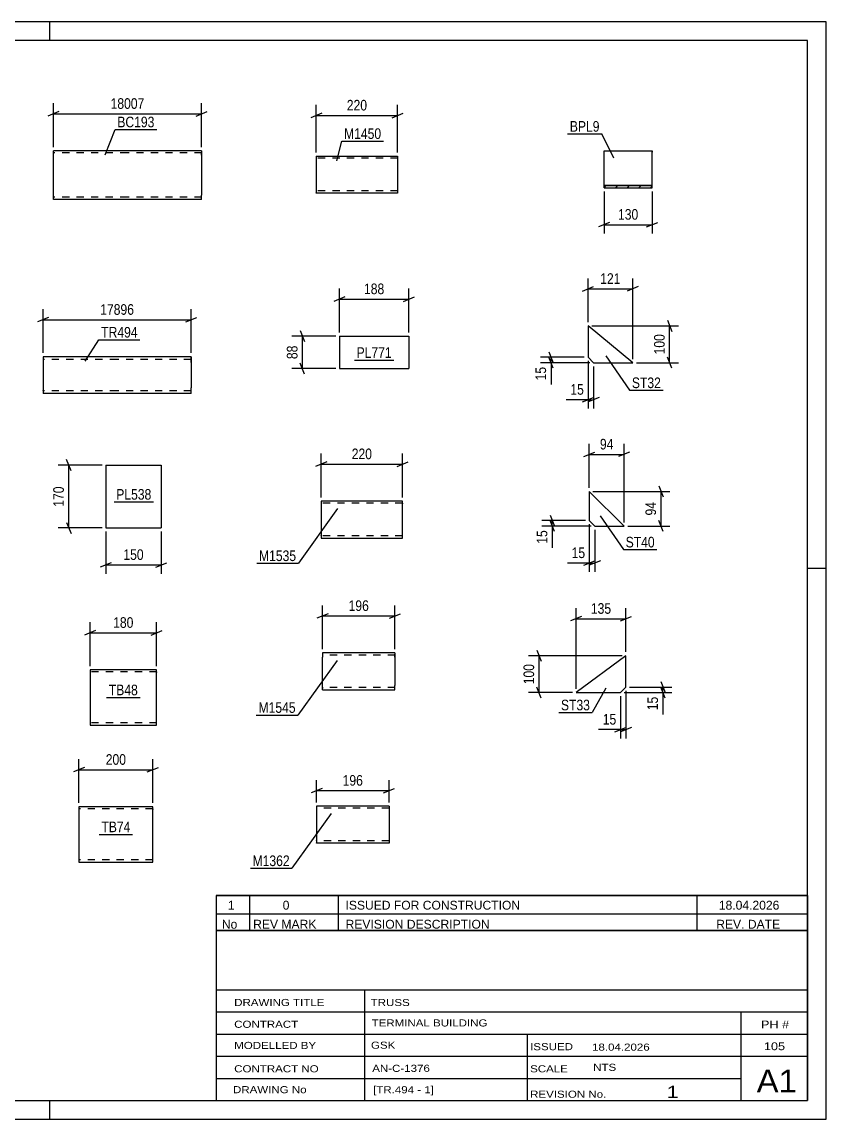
# Model space of a CAD drawing. Header units: millimetres. Extents: x 0 to 420, y 0 to 297.
# Drawn here: x 202.5 to 420, y 0 to 297 of the extents above; entities that cross this region are included whole.
import ezdxf

# ---------------------------------------------------------------- set-up
doc = ezdxf.new("R2010")
doc.units = ezdxf.units.MM
doc.linetypes.add('DXK_LINE_DOT2', pattern=[3.9198, 1.9599, -1.9599])
doc.styles.add('Arial Narrow', font='ARIALN.TTF', dxfattribs={"height": 0.2})

# ---------------------------------------------------------------- blocks, each defined once
blk = doc.blocks.new('Unknown-717036244-1135')
at = {"color": 5, "linetype": 'Continuous'}
for p, q in [((420, 297), (0, 297)), ((210, 292), (210, 297)), ((420, 0), (420, 297)), ((415, 292), (5, 292)), ((415, 5), (415, 292)), ((420, 149), (415, 149)), ((5, 5), (415, 5)), ((210, 0), (210, 5)), ((0, 0), (420, 0))]:
    blk.add_line(p, q, dxfattribs=at)
blk = doc.blocks.new('Unknown-717036244-13972')
at = {"color": 7, "linetype": 'Continuous'}
for p, q in [((255, 51.05), (255, 5)), ((255, 51.05), (415, 51.05)), ((415, 51), (415, 5)), ((255, 35), (415, 35)), ((295.14, 35), (295.14, 5)), ((255, 29), (415, 29)), ((397, 5.05), (397, 29.05)), ((255, 23), (415, 23)), ((339.14, 23), (339.14, 5)), ((255, 17), (415, 17)), ((255, 11), (397, 11)), ((255, 5), (415, 5))]:
    blk.add_line(p, q, dxfattribs=at)
at = {"color": 7, "style": 'Arial Narrow'}
for s, height, width, p in [('DRAWING TITLE', 1.9089, 1.425378, (259.88, 30.61)), ('TRUSS  ', 1.909, 1.425378, (296.81, 30.59)), ('TERMINAL BUILDING', 1.9089, 1.425378, (297.06, 25.07)), ('CONTRACT', 1.909, 1.425378, (259.88, 24.71)), ('MODELLED BY', 1.9089, 1.425378, (259.88, 18.98)), ('GSK', 1.909, 1.425378, (296.88, 19.04)), ('ISSUED', 1.909, 1.425378, (339.94, 18.64)), ('18.04.2026', 1.909, 1.425378, (356.69, 18.52)), ('CONTRACT NO', 1.9089, 1.425378, (259.88, 12.66)), ('AN-C-1376', 1.909, 1.425378, (297.23, 12.78)), ('SCALE', 1.909, 1.425378, (339.94, 12.65)), ('A1', 6.204, 1.25, (401.24, 7.2)), ('DRAWING No', 1.909, 1.425378, (259.56, 7)), ('[TR.494 - 1]', 1.9089, 1.425378, (297.46, 6.99)), ('1', 3.34, 1.5, (376.91, 5.68)), ('REVISION No.', 1.9089, 1.425378, (339.94, 5.77))]:
    blk.add_text(s, height=height, dxfattribs=dict(at, width=width)).set_placement(p)
at = {"color": 7, "linetype": 'Continuous', "style": 'Arial Narrow'}
for s, height, width, p in [('PH #', 2.1, 1.42538, (402.4, 24.55)), ('105', 2.1, 1.42538, (403.19, 18.65)), ('NTS', 1.909, 1.425378, (357, 13.05))]:
    blk.add_text(s, height=height, dxfattribs=dict(at, width=width)).set_placement(p)
blk = doc.blocks.new('Unknown-717036244-13973')
at = {"color": 7, "linetype": 'Continuous'}
for p, q in [((255, 60.55), (415, 60.55)), ((415, 60.55), (255, 60.55)), ((255, 60.55), (255, 55.55)), ((264, 60.55), (264, 55.55)), ((288, 60.55), (288, 55.55)), ((385, 60.55), (385, 55.55)), ((415, 60.55), (415, 55.55)), ((255, 55.55), (415, 55.55)), ((255, 55.55), (255, 51.05)), ((255, 55.55), (415, 55.55)), ((264, 55.55), (264, 51.05)), ((288, 55.55), (288, 51.05)), ((385, 55.55), (385, 51.05)), ((415, 55.55), (415, 51.05)), ((415, 51.05), (255, 51.05))]:
    blk.add_line(p, q, dxfattribs=at)
at = {"color": 7, "linetype": 'Continuous', "style": 'Arial Narrow'}
for s, height, width, p in [('1', 2.39, 1.196471, (258.16, 56.7)), ('0', 2.39, 1.196471, (273, 56.7)), ('ISSUED FOR CONSTRUCTION', 2.3861, 1.196471, (290, 56.7)), ('18.04.2026', 2.386, 1.196471, (391, 56.7)), ('No', 2.386, 1.2, (256.54, 51.55)), ('REV MARK', 2.386, 1.2, (265, 51.55)), ('REVISION DESCRIPTION', 2.3861, 1.2, (290, 51.55)), ('REV. DATE', 2.386, 1.2, (390.28, 51.55))]:
    blk.add_text(s, height=height, dxfattribs=dict(at, width=width)).set_placement(p)
blk = doc.blocks.new('Part-717036244-10770 - 10769')
at = {"color": 2, "linetype": 'Continuous'}
for p, q in [((238.89, 121.63), (220.89, 121.63)), ((220.89, 121.63), (220.89, 106.72)), ((238.89, 107.83), (238.89, 121.63)), ((238.89, 106.63), (238.89, 107.83)), ((220.89, 106.72), (220.89, 106.63)), ((220.89, 106.63), (238.89, 106.63))]:
    blk.add_line(p, q, dxfattribs=at)
at = {"color": 7, "linetype": 'DXK_LINE_DOT2'}
for p, q in [((238.89, 121.03), (220.89, 121.03)), ((238.89, 121.03), (238.89, 120.98)), ((238.89, 120.98), (238.89, 121.03)), ((238.89, 120.89), (238.89, 120.98)), ((238.89, 120.98), (238.89, 120.89)), ((220.89, 107.23), (220.89, 107.27)), ((238.89, 107.23), (220.89, 107.23)), ((238.89, 107.27), (238.89, 107.6)), ((238.89, 107.23), (238.89, 107.27))]:
    blk.add_line(p, q, dxfattribs=at)
blk = doc.blocks.new('Part-717036244-10763 - 10762')
at = {"color": 2, "linetype": 'Continuous'}
for p, q in [((225.14, 177.02), (225.14, 160.02)), ((225.14, 177.02), (240.14, 177.02)), ((240.14, 177.02), (240.14, 160.02)), ((225.14, 160.02), (240.14, 160.02))]:
    blk.add_line(p, q, dxfattribs=at)
blk = doc.blocks.new('Part-717036244-10778 - 10777')
at = {"color": 2, "linetype": 'Continuous'}
for p, q in [((355.6, 214.74), (355.6, 206.24)), ((367.69, 204.74), (355.6, 214.74)), ((355.6, 206.24), (357.1, 204.74)), ((357.1, 204.74), (367.69, 204.74))]:
    blk.add_line(p, q, dxfattribs=at)
blk = doc.blocks.new('Part-717036244-10743 - 10742')
at = {"color": 2, "linetype": 'Continuous'}
for p, q in [((228.16, 206.38), (208.16, 206.38)), ((208.16, 206.38), (208.16, 196.38)), ((248.26, 206.38), (228.26, 206.38)), ((248.26, 206.38), (248.26, 204.78)), ((248.26, 204.78), (248.26, 197.98)), ((228.16, 196.38), (208.16, 196.38)), ((248.26, 196.38), (228.26, 196.38)), ((248.26, 196.38), (248.26, 197.98))]:
    blk.add_line(p, q, dxfattribs=at)
at = {"color": 7, "linetype": 'DXK_LINE_DOT2'}
for p, q in [((228.16, 205.58), (208.16, 205.58)), ((248.26, 205.58), (228.26, 205.58)), ((248.26, 204.78), (248.26, 206.26)), ((208.16, 197.18), (208.16, 197.24)), ((228.16, 197.18), (208.16, 197.18)), ((248.26, 197.18), (228.26, 197.18)), ((248.26, 197.24), (248.26, 197.67)), ((248.26, 197.18), (248.26, 197.24))]:
    blk.add_line(p, q, dxfattribs=at)
blk = doc.blocks.new('Part-717036244-10788 - 10787')
at = {"color": 2, "linetype": 'Continuous'}
for p, q in [((365.87, 125.44), (352.37, 115.44)), ((365.87, 116.94), (365.87, 125.44)), ((365.87, 116.94), (364.37, 115.44)), ((352.37, 115.44), (364.37, 115.44))]:
    blk.add_line(p, q, dxfattribs=at)
blk = doc.blocks.new('Part-717036244-10799 - 10798')
at = {"color": 2, "linetype": 'Continuous'}
for p, q in [((237.88, 84.56), (217.88, 84.56)), ((217.88, 84.56), (217.88, 69.65)), ((237.88, 70.76), (237.88, 84.56)), ((217.88, 69.65), (217.88, 69.56)), ((217.88, 69.56), (237.88, 69.56)), ((237.88, 69.56), (237.88, 70.76))]:
    blk.add_line(p, q, dxfattribs=at)
at = {"color": 7, "linetype": 'DXK_LINE_DOT2'}
for p, q in [((237.88, 83.96), (217.88, 83.96)), ((237.88, 83.96), (237.88, 83.91)), ((237.88, 83.91), (237.88, 83.96)), ((237.88, 83.82), (237.88, 83.91)), ((237.88, 83.91), (237.88, 83.82)), ((217.88, 70.16), (217.88, 70.2)), ((237.88, 70.16), (217.88, 70.16)), ((237.88, 70.2), (237.88, 70.53)), ((237.88, 70.16), (237.88, 70.2))]:
    blk.add_line(p, q, dxfattribs=at)
blk = doc.blocks.new('Part-717036244-10868 - 10867')
at = {"color": 2, "linetype": 'Continuous'}
for p, q in [((301.77, 84.72), (282.16, 84.72)), ((282.16, 84.72), (282.16, 74.81)), ((301.77, 84.72), (301.77, 74.72)), ((282.16, 74.72), (282.16, 74.81)), ((301.77, 74.72), (282.16, 74.72))]:
    blk.add_line(p, q, dxfattribs=at)
at = {"color": 7, "linetype": 'DXK_LINE_DOT2'}
for p, q in [((301.77, 84.12), (282.16, 84.12)), ((301.77, 84.63), (301.77, 84.72)), ((282.16, 75.32), (282.16, 75.37)), ((301.77, 75.32), (282.16, 75.32)), ((301.77, 75.32), (301.77, 75.37))]:
    blk.add_line(p, q, dxfattribs=at)
blk = doc.blocks.new('Part-717036244-10896 - 10895')
at = {"color": 2, "linetype": 'Continuous'}
for p, q in [((282.1, 260.68), (282.1, 250.77)), ((282.1, 260.68), (304.1, 260.68)), ((304.1, 260.68), (304.1, 250.68)), ((282.1, 250.68), (282.1, 250.77)), ((304.1, 250.68), (282.1, 250.68))]:
    blk.add_line(p, q, dxfattribs=at)
at = {"color": 7, "linetype": 'DXK_LINE_DOT2'}
for p, q in [((304.1, 260.08), (282.1, 260.08)), ((282.1, 251.28), (282.1, 251.32)), ((304.1, 251.28), (282.1, 251.28)), ((304.1, 251.28), (304.1, 251.32))]:
    blk.add_line(p, q, dxfattribs=at)
blk = doc.blocks.new('Part-717036244-10974 - 10973')
at = {"color": 2, "linetype": 'Continuous'}
for p, q in [((288.34, 211.96), (288.34, 203.16)), ((288.34, 211.96), (307.14, 211.96)), ((307.14, 211.96), (307.14, 203.16)), ((288.34, 203.16), (307.14, 203.16))]:
    blk.add_line(p, q, dxfattribs=at)
blk = doc.blocks.new('Part-717036244-10988 - 10987')
at = {"color": 2, "linetype": 'Continuous'}
for p, q in [((365.35, 160.52), (355.95, 169.92)), ((355.95, 169.92), (355.95, 162.02)), ((355.95, 162.02), (357.45, 160.52)), ((357.45, 160.52), (365.35, 160.52))]:
    blk.add_line(p, q, dxfattribs=at)
blk = doc.blocks.new('Part-717036244-11009 - 11008')
at = {"color": 2, "linetype": 'Continuous'}
for p, q in [((283.76, 126.2), (283.76, 125)), ((303.38, 126.2), (283.76, 126.2)), ((283.76, 116.94), (283.76, 125)), ((303.38, 126.2), (303.38, 126.11)), ((303.38, 126.11), (303.38, 125)), ((303.38, 125), (303.38, 117.4)), ((283.76, 116.29), (283.76, 116.94)), ((283.76, 116.2), (283.76, 116.29)), ((283.76, 116.2), (303.38, 116.2)), ((303.38, 116.2), (303.38, 117.4))]:
    blk.add_line(p, q, dxfattribs=at)
at = {"color": 7, "linetype": 'DXK_LINE_DOT2'}
for p, q in [((303.38, 125.6), (283.76, 125.6)), ((303.38, 125), (303.38, 125.85)), ((283.76, 116.94), (283.76, 116.55)), ((283.76, 116.8), (283.76, 116.85)), ((303.38, 116.8), (283.76, 116.8)), ((283.76, 116.2), (283.76, 116.2)), ((303.38, 116.8), (303.38, 117.17)), ((303.38, 116.85), (303.38, 116.8))]:
    blk.add_line(p, q, dxfattribs=at)
blk = doc.blocks.new('Part-717036244-11018 - 11017')
at = {"color": 2, "linetype": 'Continuous'}
for p, q in [((305.43, 167.29), (283.42, 167.29)), ((283.42, 167.29), (283.42, 157.38)), ((305.43, 158.49), (305.43, 167.29)), ((305.43, 157.29), (305.43, 158.49)), ((283.42, 157.38), (283.42, 157.29)), ((283.42, 157.29), (305.43, 157.29))]:
    blk.add_line(p, q, dxfattribs=at)
at = {"color": 7, "linetype": 'DXK_LINE_DOT2'}
for p, q in [((305.43, 166.69), (283.42, 166.69)), ((305.43, 166.69), (305.43, 166.65)), ((305.43, 166.65), (305.43, 166.69)), ((305.43, 166.55), (305.43, 166.65)), ((305.43, 166.65), (305.43, 166.55)), ((283.42, 157.89), (283.42, 157.94)), ((305.43, 157.89), (283.42, 157.89)), ((305.43, 157.94), (305.43, 158.26)), ((305.43, 157.89), (305.43, 157.94))]:
    blk.add_line(p, q, dxfattribs=at)
blk = doc.blocks.new('Part-717036244-11025 - 11024')
at = {"color": 2, "linetype": 'Continuous'}
for p, q in [((230.96, 262.13), (210.96, 262.13)), ((210.96, 249.02), (210.96, 262.13)), ((251.06, 262.13), (231.06, 262.13)), ((251.06, 262.13), (251.06, 262.04)), ((251.06, 262.04), (251.06, 260.93)), ((251.06, 260.93), (251.06, 250.13)), ((251.06, 248.93), (251.06, 250.13)), ((210.96, 248.93), (210.96, 249.02)), ((230.96, 248.93), (210.96, 248.93)), ((251.06, 248.93), (231.06, 248.93))]:
    blk.add_line(p, q, dxfattribs=at)
at = {"color": 7, "linetype": 'DXK_LINE_DOT2'}
for p, q in [((230.96, 261.53), (210.96, 261.53)), ((251.06, 261.53), (231.06, 261.53)), ((251.06, 260.93), (251.06, 261.78)), ((210.96, 249.53), (210.96, 249.58)), ((230.96, 249.53), (210.96, 249.53)), ((251.06, 249.53), (231.06, 249.53)), ((251.06, 249.58), (251.06, 249.9)), ((251.06, 249.53), (251.06, 249.58))]:
    blk.add_line(p, q, dxfattribs=at)
blk = doc.blocks.new('Part-717036244-13053 - 13052')
at = {"linetype": 'Continuous'}
h = blk.add_hatch(dxfattribs=at)
h.set_pattern_fill('', scale=0.7, style=0, pattern_type=0)
h.set_pattern_definition([(45, (359.9638, 252.1246), (-1.57154, 1.57154), [])])
h.paths.add_polyline_path([(359.96, 252.68), (359.96, 252.12), (372.96, 252.12), (372.96, 252.68)])
at = {"color": 2, "linetype": 'Continuous'}
for p, q in [((359.96, 252.79), (359.96, 262.12)), ((359.96, 262.12), (372.96, 262.12)), ((372.96, 252.72), (372.96, 262.12)), ((359.96, 252.72), (359.96, 252.79)), ((359.96, 252.68), (359.96, 252.72)), ((372.96, 252.72), (359.96, 252.72)), ((359.96, 252.68), (359.96, 252.12)), ((359.96, 252.68), (372.96, 252.68)), ((372.96, 252.68), (372.96, 252.72)), ((372.96, 252.12), (372.96, 252.68)), ((359.96, 252.12), (372.96, 252.12))]:
    blk.add_line(p, q, dxfattribs=at)
at = {"color": 7, "linetype": 'DXK_LINE_DOT2'}
for p, q in [((372.96, 262.12), (372.96, 261.79)), ((359.96, 252.12), (359.96, 252.72)), ((372.96, 252.12), (372.96, 252.68)), ((359.96, 252.12), (372.96, 252.12))]:
    blk.add_line(p, q, dxfattribs=at)
blk = doc.blocks.new('StraightDimension-717036244-11116 - 10769')
at = {"color": 7, "linetype": 'Continuous'}
for p, q in [((220.89, 122.63), (220.89, 134.48)), ((238.89, 122.63), (238.89, 134.48)), ((222.39, 132.23), (219.39, 131.03)), ((220.89, 131.63), (238.89, 131.63)), ((237.39, 131.03), (240.39, 132.23))]:
    blk.add_line(p, q, dxfattribs=at)
at = {"color": 0}
blk.add_wipeout([(233.23, 132.38), (233.23, 136.58), (226.54, 136.58), (226.54, 132.38)], dxfattribs=at)
at = {"color": 3, "style": 'Arial Narrow'}
blk.add_text('180', height=2.863, dxfattribs=at).set_placement((227.14, 132.98))
blk = doc.blocks.new('StraightDimension-717036244-11108 - 10762')
at = {"color": 7, "linetype": 'Continuous'}
for p, q in [((215.74, 175.52), (214.54, 178.52)), ((224.14, 177.02), (212.29, 177.02)), ((215.14, 160.02), (215.14, 177.02)), ((214.54, 161.52), (215.74, 158.52)), ((224.14, 160.02), (212.29, 160.02))]:
    blk.add_line(p, q, dxfattribs=at)
at = {"color": 0}
blk.add_wipeout([(214.39, 171.86), (210.19, 171.86), (210.19, 165.17), (214.39, 165.17)], dxfattribs=at)
at = {"color": 3, "style": 'Arial Narrow'}
blk.add_text('170', height=2.863, rotation=90.0002, dxfattribs=at).set_placement((213.79, 165.77))
blk = doc.blocks.new('StraightDimension-717036244-11112 - 10762')
at = {"color": 7, "linetype": 'Continuous'}
for p, q in [((225.14, 159.02), (225.14, 147.62)), ((240.14, 159.02), (240.14, 147.62)), ((226.64, 150.62), (223.64, 149.42)), ((225.14, 150.02), (240.14, 150.02)), ((238.64, 149.42), (241.64, 150.62))]:
    blk.add_line(p, q, dxfattribs=at)
at = {"color": 0}
blk.add_wipeout([(235.98, 150.77), (235.98, 154.97), (229.3, 154.97), (229.3, 150.77)], dxfattribs=at)
at = {"color": 3, "style": 'Arial Narrow'}
blk.add_text('150', height=2.863, dxfattribs=at).set_placement((229.9, 151.37))
blk = doc.blocks.new('StraightDimension-717036244-11128 - 10777')
at = {"color": 7, "linetype": 'Continuous'}
for p, q in [((354.6, 206.24), (342.75, 206.24)), ((345, 207.74), (346.2, 204.74)), ((346.2, 203.24), (345, 206.24)), ((345.6, 204.74), (345.6, 206.24)), ((356.1, 204.74), (342.75, 204.74))]:
    blk.add_line(p, q, dxfattribs=at)
at = {"color": 0}
blk.add_wipeout([(344.85, 204.22), (340.65, 204.22), (340.65, 199.36), (344.85, 199.36)], dxfattribs=at)
at = {"color": 7, "linetype": 'Continuous'}
blk.add_line((345.6, 204.74), (345.6, 198.83), dxfattribs=at)
blk.add_line((345.6, 204.74), (345.6, 198.83), dxfattribs=at)
at = {"color": 3, "style": 'Arial Narrow'}
blk.add_text('15', height=2.863, rotation=90.0002, dxfattribs=at).set_placement((344.25, 199.96))
blk = doc.blocks.new('StraightDimension-717036244-11120 - 10777')
at = {"color": 7, "linetype": 'Continuous'}
for p, q in [((355.6, 205.24), (355.6, 192.34)), ((357.1, 203.74), (357.1, 192.34)), ((354.1, 194.14), (357.1, 195.34)), ((358.6, 195.34), (355.6, 194.14)), ((355.6, 194.74), (357.1, 194.74))]:
    blk.add_line(p, q, dxfattribs=at)
at = {"color": 0}
blk.add_wipeout([(355.08, 195.49), (355.08, 199.69), (350.22, 199.69), (350.22, 195.49)], dxfattribs=at)
at = {"color": 7, "linetype": 'Continuous'}
blk.add_line((355.6, 194.74), (349.69, 194.74), dxfattribs=at)
blk.add_line((355.6, 194.74), (349.69, 194.74), dxfattribs=at)
at = {"color": 3, "style": 'Arial Narrow'}
blk.add_text('15', height=2.863, dxfattribs=at).set_placement((350.82, 196.09))
blk = doc.blocks.new('StraightDimension-717036244-11132 - 10777')
at = {"color": 7, "linetype": 'Continuous'}
for p, q in [((356.6, 214.74), (380.09, 214.74)), ((377.09, 216.24), (378.29, 213.24)), ((377.69, 204.74), (377.69, 214.74)), ((378.29, 203.24), (377.09, 206.24)), ((368.69, 204.74), (380.09, 204.74))]:
    blk.add_line(p, q, dxfattribs=at)
at = {"color": 0}
blk.add_wipeout([(376.94, 213.08), (372.74, 213.08), (372.74, 206.4), (376.94, 206.4)], dxfattribs=at)
at = {"color": 3, "style": 'Arial Narrow'}
blk.add_text('100', height=2.863, rotation=90.0002, dxfattribs=at).set_placement((376.34, 207))
blk = doc.blocks.new('StraightDimension-717036244-11124 - 10777')
at = {"color": 7, "linetype": 'Continuous'}
for p, q in [((355.6, 215.74), (355.6, 227.59)), ((367.69, 205.74), (367.69, 227.59)), ((354.1, 224.14), (357.1, 225.34)), ((355.6, 224.74), (367.69, 224.74)), ((369.19, 225.34), (366.19, 224.14))]:
    blk.add_line(p, q, dxfattribs=at)
at = {"color": 0}
blk.add_wipeout([(364.99, 225.49), (364.99, 229.69), (358.3, 229.69), (358.3, 225.49)], dxfattribs=at)
at = {"color": 3, "style": 'Arial Narrow'}
blk.add_text('121', height=2.863, dxfattribs=at).set_placement((358.9, 226.09))
blk = doc.blocks.new('StraightDimension-717036244-11064 - 10742')
at = {"color": 7, "linetype": 'Continuous'}
for p, q in [((209.66, 216.98), (206.66, 215.78)), ((208.16, 207.38), (208.16, 219.23)), ((246.76, 215.78), (249.76, 216.98)), ((248.26, 207.38), (248.26, 219.23)), ((208.16, 216.38), (248.26, 216.38))]:
    blk.add_line(p, q, dxfattribs=at)
at = {"color": 0}
blk.add_wipeout([(233.38, 217.13), (233.38, 221.33), (223.04, 221.33), (223.04, 217.13)], dxfattribs=at)
at = {"color": 3, "style": 'Arial Narrow'}
blk.add_text('17896', height=2.863, dxfattribs=at).set_placement((223.64, 217.73))
blk = doc.blocks.new('StraightDimension-717036244-11144 - 10787')
at = {"color": 7, "linetype": 'Continuous'}
for p, q in [((365.87, 115.94), (365.87, 103.04)), ((364.37, 114.44), (364.37, 103.04)), ((362.87, 104.84), (365.87, 106.04)), ((367.37, 106.04), (364.37, 104.84)), ((364.37, 105.44), (365.87, 105.44))]:
    blk.add_line(p, q, dxfattribs=at)
at = {"color": 0}
blk.add_wipeout([(363.84, 106.19), (363.84, 110.39), (358.99, 110.39), (358.99, 106.19)], dxfattribs=at)
at = {"color": 7, "linetype": 'Continuous'}
blk.add_line((364.37, 105.44), (358.46, 105.44), dxfattribs=at)
blk.add_line((364.37, 105.44), (358.46, 105.44), dxfattribs=at)
at = {"color": 3, "style": 'Arial Narrow'}
blk.add_text('15', height=2.863, dxfattribs=at).set_placement((359.59, 106.79))
blk = doc.blocks.new('StraightDimension-717036244-11136 - 10787')
at = {"color": 7, "linetype": 'Continuous'}
for p, q in [((366.87, 116.94), (378.27, 116.94)), ((375.27, 118.44), (376.47, 115.44)), ((376.47, 113.94), (375.27, 116.94)), ((375.87, 115.44), (375.87, 116.94)), ((365.37, 115.44), (378.27, 115.44))]:
    blk.add_line(p, q, dxfattribs=at)
at = {"color": 0}
blk.add_wipeout([(375.12, 114.92), (370.92, 114.92), (370.92, 110.06), (375.12, 110.06)], dxfattribs=at)
at = {"color": 7, "linetype": 'Continuous'}
blk.add_line((375.87, 115.44), (375.87, 109.54), dxfattribs=at)
blk.add_line((375.87, 115.44), (375.87, 109.54), dxfattribs=at)
at = {"color": 3, "style": 'Arial Narrow'}
blk.add_text('15', height=2.863, rotation=90.0002, dxfattribs=at).set_placement((374.52, 110.66))
blk = doc.blocks.new('StraightDimension-717036244-11148 - 10787')
at = {"color": 7, "linetype": 'Continuous'}
for p, q in [((352.37, 116.44), (352.37, 138.29)), ((365.87, 126.44), (365.87, 138.29)), ((353.87, 136.04), (350.87, 134.84)), ((352.37, 135.44), (365.87, 135.44)), ((364.37, 134.84), (367.37, 136.04))]:
    blk.add_line(p, q, dxfattribs=at)
at = {"color": 0}
blk.add_wipeout([(362.46, 136.19), (362.46, 140.39), (355.78, 140.39), (355.78, 136.19)], dxfattribs=at)
at = {"color": 3, "style": 'Arial Narrow'}
blk.add_text('135', height=2.863, dxfattribs=at).set_placement((356.38, 136.79))
blk = doc.blocks.new('StraightDimension-717036244-11140 - 10787')
at = {"color": 7, "linetype": 'Continuous'}
for p, q in [((364.87, 125.44), (339.52, 125.44)), ((341.77, 126.94), (342.97, 123.94)), ((342.37, 115.44), (342.37, 125.44)), ((342.97, 113.94), (341.77, 116.94)), ((351.37, 115.44), (339.52, 115.44))]:
    blk.add_line(p, q, dxfattribs=at)
at = {"color": 0}
blk.add_wipeout([(341.62, 123.78), (337.42, 123.78), (337.42, 117.1), (341.62, 117.1)], dxfattribs=at)
at = {"color": 3, "style": 'Arial Narrow'}
blk.add_text('100', height=2.863, rotation=90.0002, dxfattribs=at).set_placement((341.02, 117.7))
blk = doc.blocks.new('StraightDimension-717036244-11152 - 10798')
at = {"color": 7, "linetype": 'Continuous'}
for p, q in [((219.38, 95.16), (216.38, 93.96)), ((217.88, 85.56), (217.88, 97.41)), ((236.38, 93.96), (239.38, 95.16)), ((237.88, 85.56), (237.88, 97.41)), ((217.88, 94.56), (237.88, 94.56))]:
    blk.add_line(p, q, dxfattribs=at)
at = {"color": 0}
blk.add_wipeout([(231.22, 95.31), (231.22, 99.51), (224.53, 99.51), (224.53, 95.31)], dxfattribs=at)
at = {"color": 3, "style": 'Arial Narrow'}
blk.add_text('200', height=2.863, dxfattribs=at).set_placement((225.13, 95.91))
blk = doc.blocks.new('StraightDimension-717036244-11196 - 10867')
at = {"color": 7, "linetype": 'Continuous'}
for p, q in [((283.66, 89.5), (280.66, 88.3)), ((282.16, 85.72), (282.16, 91.75)), ((300.27, 88.3), (303.27, 89.5)), ((301.77, 85.72), (301.77, 91.75)), ((282.16, 88.9), (301.77, 88.9))]:
    blk.add_line(p, q, dxfattribs=at)
at = {"color": 0}
blk.add_wipeout([(295.31, 89.65), (295.31, 93.85), (288.62, 93.85), (288.62, 89.65)], dxfattribs=at)
at = {"color": 3, "style": 'Arial Narrow'}
blk.add_text('196', height=2.863, dxfattribs=at).set_placement((289.22, 90.25))
blk = doc.blocks.new('StraightDimension-717036244-11236 - 10895')
at = {"color": 7, "linetype": 'Continuous'}
for p, q in [((282.1, 261.68), (282.1, 274.53)), ((304.1, 261.68), (304.1, 274.53)), ((283.6, 272.28), (280.6, 271.08)), ((282.1, 271.68), (304.1, 271.68)), ((302.6, 271.08), (305.6, 272.28))]:
    blk.add_line(p, q, dxfattribs=at)
at = {"color": 0}
blk.add_wipeout([(296.44, 272.43), (296.44, 276.63), (289.75, 276.63), (289.75, 272.43)], dxfattribs=at)
at = {"color": 3, "style": 'Arial Narrow'}
blk.add_text('220', height=2.863, dxfattribs=at).set_placement((290.35, 273.03))
blk = doc.blocks.new('StraightDimension-717036244-11288 - 10973')
at = {"color": 7, "linetype": 'Continuous'}
for p, q in [((288.34, 212.96), (288.34, 224.81)), ((307.14, 212.96), (307.14, 224.81)), ((289.84, 222.56), (286.84, 221.36)), ((288.34, 221.96), (307.14, 221.96)), ((305.64, 221.36), (308.64, 222.56))]:
    blk.add_line(p, q, dxfattribs=at)
at = {"color": 0}
blk.add_wipeout([(301.09, 222.71), (301.09, 226.91), (294.4, 226.91), (294.4, 222.71)], dxfattribs=at)
at = {"color": 3, "style": 'Arial Narrow'}
blk.add_text('188', height=2.863, dxfattribs=at).set_placement((295, 223.31))
blk = doc.blocks.new('StraightDimension-717036244-11284 - 10973')
at = {"color": 7, "linetype": 'Continuous'}
for p, q in [((287.34, 211.96), (275.49, 211.96)), ((277.74, 213.46), (278.94, 210.46)), ((278.34, 203.16), (278.34, 211.96)), ((287.34, 203.16), (275.49, 203.16)), ((278.94, 201.66), (277.74, 204.66))]:
    blk.add_line(p, q, dxfattribs=at)
at = {"color": 0}
blk.add_wipeout([(277.59, 209.99), (273.39, 209.99), (273.39, 205.13), (277.59, 205.13)], dxfattribs=at)
at = {"color": 3, "style": 'Arial Narrow'}
blk.add_text('88', height=2.863, rotation=90.0002, dxfattribs=at).set_placement((276.99, 205.73))
blk = doc.blocks.new('StraightDimension-717036244-11305 - 10987')
at = {"color": 7, "linetype": 'Continuous'}
for p, q in [((345.35, 163.52), (346.55, 160.52)), ((354.95, 162.02), (343.1, 162.02)), ((356.45, 160.52), (343.1, 160.52)), ((346.55, 159.02), (345.35, 162.02)), ((345.95, 160.52), (345.95, 162.02))]:
    blk.add_line(p, q, dxfattribs=at)
at = {"color": 0}
blk.add_wipeout([(345.2, 160), (341, 160), (341, 155.14), (345.2, 155.14)], dxfattribs=at)
at = {"color": 7, "linetype": 'Continuous'}
blk.add_line((345.95, 160.52), (345.95, 154.61), dxfattribs=at)
blk.add_line((345.95, 160.52), (345.95, 154.61), dxfattribs=at)
at = {"color": 3, "style": 'Arial Narrow'}
blk.add_text('15', height=2.863, rotation=90.0002, dxfattribs=at).set_placement((344.6, 155.74))
blk = doc.blocks.new('StraightDimension-717036244-11297 - 10987')
at = {"color": 7, "linetype": 'Continuous'}
for p, q in [((355.95, 161.02), (355.95, 148.12)), ((357.45, 159.52), (357.45, 148.12)), ((354.45, 149.92), (357.45, 151.12)), ((358.95, 151.12), (355.95, 149.92)), ((355.95, 150.52), (357.45, 150.52))]:
    blk.add_line(p, q, dxfattribs=at)
at = {"color": 0}
blk.add_wipeout([(355.43, 151.27), (355.43, 155.47), (350.57, 155.47), (350.57, 151.27)], dxfattribs=at)
at = {"color": 7, "linetype": 'Continuous'}
blk.add_line((355.95, 150.52), (350.05, 150.52), dxfattribs=at)
blk.add_line((355.95, 150.52), (350.05, 150.52), dxfattribs=at)
at = {"color": 3, "style": 'Arial Narrow'}
blk.add_text('15', height=2.863, dxfattribs=at).set_placement((351.17, 151.87))
blk = doc.blocks.new('StraightDimension-717036244-11309 - 10987')
at = {"color": 7, "linetype": 'Continuous'}
for p, q in [((356.95, 169.92), (377.75, 169.92)), ((374.75, 171.42), (375.95, 168.42)), ((375.35, 160.52), (375.35, 169.92)), ((366.35, 160.52), (377.75, 160.52)), ((375.95, 159.02), (374.75, 162.02))]:
    blk.add_line(p, q, dxfattribs=at)
at = {"color": 0}
blk.add_wipeout([(374.6, 167.65), (370.4, 167.65), (370.4, 162.79), (374.6, 162.79)], dxfattribs=at)
at = {"color": 3, "style": 'Arial Narrow'}
blk.add_text('94', height=2.863, rotation=90.0002, dxfattribs=at).set_placement((374, 163.39))
blk = doc.blocks.new('StraightDimension-717036244-11301 - 10987')
at = {"color": 7, "linetype": 'Continuous'}
for p, q in [((355.95, 170.92), (355.95, 182.77)), ((365.35, 161.52), (365.35, 182.77)), ((354.45, 179.32), (357.45, 180.52)), ((355.95, 179.92), (365.35, 179.92)), ((366.85, 180.52), (363.85, 179.32))]:
    blk.add_line(p, q, dxfattribs=at)
at = {"color": 0}
blk.add_wipeout([(363.08, 180.67), (363.08, 184.87), (358.23, 184.87), (358.23, 180.67)], dxfattribs=at)
at = {"color": 3, "style": 'Arial Narrow'}
blk.add_text('94', height=2.863, dxfattribs=at).set_placement((358.83, 181.27))
blk = doc.blocks.new('StraightDimension-717036244-11345 - 11008')
at = {"color": 7, "linetype": 'Continuous'}
for p, q in [((285.26, 136.8), (282.26, 135.6)), ((283.76, 127.2), (283.76, 139.05)), ((301.88, 135.6), (304.88, 136.8)), ((303.38, 127.2), (303.38, 139.05)), ((283.76, 136.2), (303.38, 136.2))]:
    blk.add_line(p, q, dxfattribs=at)
at = {"color": 0}
blk.add_wipeout([(296.91, 136.95), (296.91, 141.15), (290.23, 141.15), (290.23, 136.95)], dxfattribs=at)
at = {"color": 3, "style": 'Arial Narrow'}
blk.add_text('196', height=2.863, dxfattribs=at).set_placement((290.83, 137.55))
blk = doc.blocks.new('StraightDimension-717036244-11349 - 11017')
at = {"color": 7, "linetype": 'Continuous'}
for p, q in [((283.42, 168.29), (283.42, 180.14)), ((305.43, 168.29), (305.43, 180.14)), ((284.92, 177.89), (281.92, 176.69)), ((283.42, 177.29), (305.43, 177.29)), ((303.93, 176.69), (306.93, 177.89))]:
    blk.add_line(p, q, dxfattribs=at)
at = {"color": 0}
blk.add_wipeout([(297.77, 178.04), (297.77, 182.24), (291.08, 182.24), (291.08, 178.04)], dxfattribs=at)
at = {"color": 3, "style": 'Arial Narrow'}
blk.add_text('220', height=2.863, dxfattribs=at).set_placement((291.68, 178.64))
blk = doc.blocks.new('StraightDimension-717036244-11353 - 11024')
at = {"color": 7, "linetype": 'Continuous'}
for p, q in [((210.96, 263.13), (210.96, 274.98)), ((251.06, 263.13), (251.06, 274.98)), ((212.46, 272.73), (209.46, 271.53)), ((210.96, 272.13), (251.06, 272.13)), ((249.56, 271.53), (252.56, 272.73))]:
    blk.add_line(p, q, dxfattribs=at)
at = {"color": 0}
blk.add_wipeout([(236.18, 272.88), (236.18, 277.08), (225.84, 277.08), (225.84, 272.88)], dxfattribs=at)
at = {"color": 3, "style": 'Arial Narrow'}
blk.add_text('18007', height=2.863, dxfattribs=at).set_placement((226.44, 273.48))
blk = doc.blocks.new('StraightDimension-717036244-13100 - 13052')
at = {"color": 7, "linetype": 'Continuous'}
for p, q in [((359.96, 251.12), (359.96, 239.72)), ((372.96, 251.12), (372.96, 239.72)), ((361.46, 242.72), (358.46, 241.52)), ((359.96, 242.12), (372.96, 242.12)), ((371.46, 241.52), (374.46, 242.72))]:
    blk.add_line(p, q, dxfattribs=at)
at = {"color": 0}
blk.add_wipeout([(369.81, 242.87), (369.81, 247.07), (363.12, 247.07), (363.12, 242.87)], dxfattribs=at)
at = {"color": 3, "style": 'Arial Narrow'}
blk.add_text('130', height=2.863, dxfattribs=at).set_placement((363.72, 243.47))
blk = doc.blocks.new('Mark-717036244-11372 - 10769')
at = {"color": 0}
blk.add_wipeout([(233.81, 114.73), (233.81, 117.73), (225.96, 117.73), (225.96, 114.73)], dxfattribs=at)
blk.add_wipeout([(233.81, 114.73), (233.81, 117.73), (225.96, 117.73), (225.96, 114.73)], dxfattribs=at)
at = {"color": 30, "linetype": 'Continuous'}
blk.add_line((225.36, 114.13), (234.41, 114.13), dxfattribs=at)
at = {"color": 3, "style": 'Arial Narrow'}
blk.add_text('TB48', height=2.863, dxfattribs=at).set_placement((225.96, 114.73))
blk = doc.blocks.new('Mark-717036244-11369 - 10762')
at = {"color": 0}
blk.add_wipeout([(237.48, 167.68), (237.48, 170.68), (227.97, 170.68), (227.97, 167.68)], dxfattribs=at)
blk.add_wipeout([(237.48, 167.68), (237.48, 170.68), (227.97, 170.68), (227.97, 167.68)], dxfattribs=at)
at = {"color": 30, "linetype": 'Continuous'}
blk.add_line((227.37, 167.08), (238.08, 167.08), dxfattribs=at)
at = {"color": 3, "style": 'Arial Narrow'}
blk.add_text('PL538', height=2.863, dxfattribs=at).set_placement((227.97, 167.68))
blk = doc.blocks.new('Mark-717036244-11375 - 10777')
at = {"color": 0}
blk.add_wipeout([(375.32, 197.88), (375.32, 200.88), (367.47, 200.88), (367.47, 197.88)], dxfattribs=at)
blk.add_wipeout([(375.32, 197.88), (375.32, 200.88), (367.47, 200.88), (367.47, 197.88)], dxfattribs=at)
at = {"color": 30, "linetype": 'Continuous'}
for p, q in [((360.44, 206.61), (366.87, 197.28)), ((366.87, 197.28), (375.92, 197.28))]:
    blk.add_line(p, q, dxfattribs=at)
at = {"color": 3, "style": 'Arial Narrow'}
blk.add_text('ST32', height=2.863, dxfattribs=at).set_placement((367.47, 197.88))
blk = doc.blocks.new('Mark-717036244-11362 - 10742')
at = {"color": 0}
blk.add_wipeout([(233.77, 211.56), (233.77, 214.56), (223.9, 214.56), (223.9, 211.56)], dxfattribs=at)
blk.add_wipeout([(233.77, 211.56), (233.77, 214.56), (223.9, 214.56), (223.9, 211.56)], dxfattribs=at)
at = {"color": 30, "linetype": 'Continuous'}
for p, q in [((219.54, 205.13), (223.3, 210.96)), ((223.3, 210.96), (234.37, 210.96))]:
    blk.add_line(p, q, dxfattribs=at)
at = {"color": 3, "style": 'Arial Narrow'}
blk.add_text('TR494', height=2.863, dxfattribs=at).set_placement((223.9, 211.56))
blk = doc.blocks.new('Mark-717036244-11378 - 10787')
at = {"color": 0}
blk.add_wipeout([(356.14, 110.65), (356.14, 113.65), (348.28, 113.65), (348.28, 110.65)], dxfattribs=at)
blk.add_wipeout([(356.14, 110.65), (356.14, 113.65), (348.28, 113.65), (348.28, 110.65)], dxfattribs=at)
at = {"color": 30, "linetype": 'Continuous'}
for p in [(360.38, 116.66), (347.68, 110.05)]:
    blk.add_line(p, (356.74, 110.05), dxfattribs=at)
at = {"color": 3, "style": 'Arial Narrow'}
blk.add_text('ST33', height=2.863, dxfattribs=at).set_placement((348.28, 110.65))
blk = doc.blocks.new('Mark-717036244-11381 - 10798')
at = {"color": 0}
blk.add_wipeout([(231.8, 77.66), (231.8, 80.66), (223.95, 80.66), (223.95, 77.66)], dxfattribs=at)
blk.add_wipeout([(231.8, 77.66), (231.8, 80.66), (223.95, 80.66), (223.95, 77.66)], dxfattribs=at)
at = {"color": 30, "linetype": 'Continuous'}
blk.add_line((223.35, 77.06), (232.4, 77.06), dxfattribs=at)
at = {"color": 3, "style": 'Arial Narrow'}
blk.add_text('TB74', height=2.863, dxfattribs=at).set_placement((223.95, 77.66))
blk = doc.blocks.new('Mark-717036244-11388 - 10867')
at = {"color": 0}
blk.add_wipeout([(274.91, 68.49), (274.91, 71.49), (264.85, 71.49), (264.85, 68.49)], dxfattribs=at)
blk.add_wipeout([(274.91, 68.49), (274.91, 71.49), (264.85, 71.49), (264.85, 68.49)], dxfattribs=at)
at = {"color": 30, "linetype": 'Continuous'}
for p in [(286.11, 82.69), (264.25, 67.89)]:
    blk.add_line(p, (275.51, 67.89), dxfattribs=at)
at = {"color": 3, "style": 'Arial Narrow'}
blk.add_text('M1362', height=2.863, dxfattribs=at).set_placement((264.85, 68.49))
blk = doc.blocks.new('Mark-717036244-11395 - 10895')
at = {"color": 0}
blk.add_wipeout([(299.65, 265.33), (299.65, 268.33), (289.6, 268.33), (289.6, 265.33)], dxfattribs=at)
blk.add_wipeout([(299.65, 265.33), (299.65, 268.33), (289.6, 268.33), (289.6, 265.33)], dxfattribs=at)
at = {"color": 30, "linetype": 'Continuous'}
for p, q in [((287.62, 259.41), (289, 264.73)), ((289, 264.73), (300.25, 264.73))]:
    blk.add_line(p, q, dxfattribs=at)
at = {"color": 3, "style": 'Arial Narrow'}
blk.add_text('M1450', height=2.863, dxfattribs=at).set_placement((289.6, 265.33))
blk = doc.blocks.new('Mark-717036244-11408 - 10973')
at = {"color": 0}
blk.add_wipeout([(302.5, 206.06), (302.5, 209.06), (292.99, 209.06), (292.99, 206.06)], dxfattribs=at)
blk.add_wipeout([(302.5, 206.06), (302.5, 209.06), (292.99, 209.06), (292.99, 206.06)], dxfattribs=at)
at = {"color": 30, "linetype": 'Continuous'}
blk.add_line((292.39, 205.46), (303.1, 205.46), dxfattribs=at)
at = {"color": 3, "style": 'Arial Narrow'}
blk.add_text('PL771', height=2.863, dxfattribs=at).set_placement((292.99, 206.06))
blk = doc.blocks.new('Mark-717036244-11414 - 10987')
at = {"color": 0}
blk.add_wipeout([(373.64, 154.75), (373.64, 157.75), (365.79, 157.75), (365.79, 154.75)], dxfattribs=at)
blk.add_wipeout([(373.64, 154.75), (373.64, 157.75), (365.79, 157.75), (365.79, 154.75)], dxfattribs=at)
at = {"color": 30, "linetype": 'Continuous'}
for p, q in [((358.86, 163.26), (365.19, 154.15)), ((365.19, 154.15), (374.24, 154.15))]:
    blk.add_line(p, q, dxfattribs=at)
at = {"color": 3, "style": 'Arial Narrow'}
blk.add_text('ST40', height=2.863, dxfattribs=at).set_placement((365.79, 154.75))
blk = doc.blocks.new('Mark-717036244-11421 - 11008')
at = {"color": 0}
blk.add_wipeout([(276.51, 109.97), (276.51, 112.97), (266.46, 112.97), (266.46, 109.97)], dxfattribs=at)
blk.add_wipeout([(276.51, 109.97), (276.51, 112.97), (266.46, 112.97), (266.46, 109.97)], dxfattribs=at)
at = {"color": 30, "linetype": 'Continuous'}
for p in [(287.72, 124.17), (265.86, 109.37)]:
    blk.add_line(p, (277.11, 109.37), dxfattribs=at)
at = {"color": 3, "style": 'Arial Narrow'}
blk.add_text('M1545', height=2.863, dxfattribs=at).set_placement((266.46, 109.97))
blk = doc.blocks.new('Mark-717036244-11424 - 11017')
at = {"color": 0}
blk.add_wipeout([(276.64, 151.06), (276.64, 154.06), (266.59, 154.06), (266.59, 151.06)], dxfattribs=at)
blk.add_wipeout([(276.64, 151.06), (276.64, 154.06), (266.59, 154.06), (266.59, 151.06)], dxfattribs=at)
at = {"color": 30, "linetype": 'Continuous'}
for p in [(287.85, 165.26), (265.99, 150.46)]:
    blk.add_line(p, (277.24, 150.46), dxfattribs=at)
at = {"color": 3, "style": 'Arial Narrow'}
blk.add_text('M1535', height=2.863, dxfattribs=at).set_placement((266.59, 151.06))
blk = doc.blocks.new('Mark-717036244-11427 - 11024')
at = {"color": 0}
blk.add_wipeout([(238.31, 268.48), (238.31, 271.48), (228.26, 271.48), (228.26, 268.48)], dxfattribs=at)
blk.add_wipeout([(238.31, 268.48), (238.31, 271.48), (228.26, 271.48), (228.26, 268.48)], dxfattribs=at)
at = {"color": 30, "linetype": 'Continuous'}
for p, q in [((224.98, 261.06), (227.66, 267.88)), ((227.66, 267.88), (238.91, 267.88))]:
    blk.add_line(p, q, dxfattribs=at)
at = {"color": 3, "style": 'Arial Narrow'}
blk.add_text('BC193', height=2.863, dxfattribs=at).set_placement((228.26, 268.48))
blk = doc.blocks.new('Mark-717036244-13109 - 13052')
at = {"color": 0}
blk.add_wipeout([(358.72, 267.29), (358.72, 270.29), (350.68, 270.29), (350.68, 267.29)], dxfattribs=at)
blk.add_wipeout([(358.72, 267.29), (358.72, 270.29), (350.68, 270.29), (350.68, 267.29)], dxfattribs=at)
at = {"color": 30, "linetype": 'Continuous'}
for p in [(350.08, 266.69), (362.59, 260.1)]:
    blk.add_line(p, (359.32, 266.69), dxfattribs=at)
at = {"color": 3, "style": 'Arial Narrow'}
blk.add_text('BPL9', height=2.863, dxfattribs=at).set_placement((350.68, 267.29))

msp = doc.modelspace()

# ---------------------------------------------------------------- block references
for name in ['Unknown-717036244-1135', 'Part-717036244-11025 - 11024', 'Part-717036244-13053 - 13052', 'Part-717036244-10896 - 10895', 'Part-717036244-10778 - 10777', 'Part-717036244-10974 - 10973', 'Part-717036244-10743 - 10742', 'Part-717036244-10763 - 10762', 'Part-717036244-10988 - 10987', 'Part-717036244-11018 - 11017', 'Part-717036244-11009 - 11008', 'Part-717036244-10788 - 10787', 'Part-717036244-10770 - 10769', 'Part-717036244-10799 - 10798', 'Part-717036244-10868 - 10867', 'Unknown-717036244-13973', 'Unknown-717036244-13972']:
    msp.add_blockref(name, (0, 0))

# ---------------------------------------------------------------- next in the draw order: block references
for name in ['StraightDimension-717036244-11353 - 11024', 'StraightDimension-717036244-11236 - 10895', 'Mark-717036244-13109 - 13052', 'StraightDimension-717036244-13100 - 13052', 'StraightDimension-717036244-11288 - 10973', 'StraightDimension-717036244-11064 - 10742', 'Mark-717036244-11408 - 10973', 'StraightDimension-717036244-11128 - 10777', 'StraightDimension-717036244-11349 - 11017', 'StraightDimension-717036244-11108 - 10762', 'Mark-717036244-11369 - 10762', 'Mark-717036244-11424 - 11017', 'StraightDimension-717036244-11305 - 10987', 'StraightDimension-717036244-11345 - 11008', 'StraightDimension-717036244-11116 - 10769', 'Mark-717036244-11421 - 11008', 'Mark-717036244-11372 - 10769', 'StraightDimension-717036244-11144 - 10787', 'StraightDimension-717036244-11152 - 10798', 'StraightDimension-717036244-11196 - 10867', 'Mark-717036244-11381 - 10798', 'Mark-717036244-11388 - 10867']:
    msp.add_blockref(name, (0, 0))

# ---------------------------------------------------------------- next in the draw order: block references
for name in ['Mark-717036244-11427 - 11024', 'Mark-717036244-11395 - 10895', 'Mark-717036244-11362 - 10742', 'StraightDimension-717036244-11284 - 10973', 'StraightDimension-717036244-11120 - 10777', 'StraightDimension-717036244-11297 - 10987', 'StraightDimension-717036244-11112 - 10762', 'StraightDimension-717036244-11136 - 10787']:
    msp.add_blockref(name, (0, 0))

# ---------------------------------------------------------------- next in the draw order: block references
for name in ['StraightDimension-717036244-11132 - 10777', 'StraightDimension-717036244-11309 - 10987', 'StraightDimension-717036244-11148 - 10787']:
    msp.add_blockref(name, (0, 0))

# ---------------------------------------------------------------- next in the draw order: block references
for name in ['StraightDimension-717036244-11124 - 10777', 'StraightDimension-717036244-11301 - 10987', 'StraightDimension-717036244-11140 - 10787']:
    msp.add_blockref(name, (0, 0))

# ---------------------------------------------------------------- next in the draw order: block references
for name in ['Mark-717036244-11375 - 10777', 'Mark-717036244-11414 - 10987', 'Mark-717036244-11378 - 10787']:
    msp.add_blockref(name, (0, 0))

doc.saveas('drawing.dxf')
